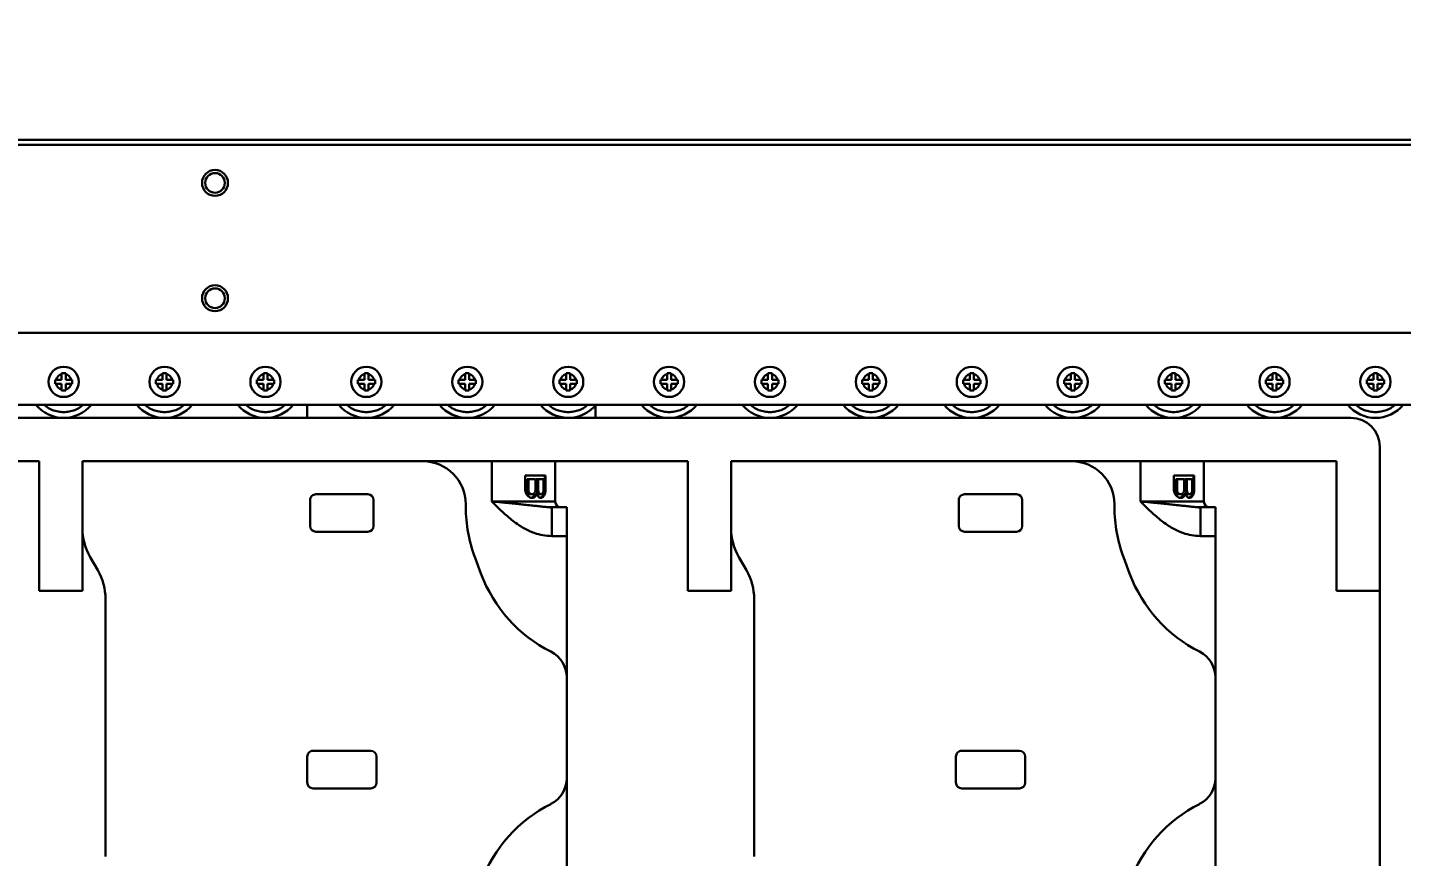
# Model space of a CAD drawing. Header units: millimetres. Extents: x 914 to 910632, y -176 to 682692.
# Drawn here: x 26673.7 to 27150.3, y 8376.8 to 8664.3 of the extents above; entities that cross this region are included whole.
import ezdxf

# ---------------------------------------------------------------- set-up
doc = ezdxf.new("R2010")
doc.units = ezdxf.units.MM
doc.layers.add('画图', color=3, linetype='Continuous', lineweight=30)
doc.styles.get("Standard").update_dxf_attribs({"font": 'arial.ttf'})
doc.dimstyles.new('INTE$0', dxfattribs={"dimscale": 80, "dimtxt": 3.5, "dimasz": 3, "dimexe": 3, "dimexo": 0, "dimgap": 1, "dimtad": 1, "dimdec": 0, "dimdsep": 46, "dimtxsty": 'Standard', "dimcen": 0, "dimclrd": 1, "dimclre": 1, "dimclrt": 3, "dimaunit": 1, "dimadec": 1, "dimazin": 2, "dimtfac": 1, "dimtdec": 0, "dimtmove": 0, "dimatfit": 0, "dimfxl": 1, "dimarcsym": 0})

# ---------------------------------------------------------------- blocks, each defined once
blk = doc.blocks.new('SDHGSJH')
at = {"color": 7, "linetype": 'Continuous', "lineweight": 30}
for p, q in [((1128, -152.79), (1128, -267.79)), ((1185, -202.79), (1185, -153.79)), ((1410, -202.79), (1410, -153.79)), ((1345, -264.93), (1345, -175.65)), ((1570, -264.93), (1570, -175.65)), ((1273, -199.29), (1253, -199.29)), ((1498, -199.29), (1478, -199.29)), ((1185, -237.79), (1185, -202.79)), ((1251, -210.29), (1251, -201.29)), ((1275, -201.29), (1275, -210.29)), ((1410, -237.79), (1410, -202.79)), ((1476, -210.29), (1476, -201.29)), ((1500, -201.29), (1500, -210.29)), ((1273, -212.29), (1253, -212.29)), ((1498, -212.29), (1478, -212.29)), ((1185, -286.79), (1185, -237.79)), ((1410, -286.79), (1410, -237.79)), ((1128, -267.79), (1143, -267.79)), ((1128, -267.79), (1128, -317.79)), ((1143, -267.79), (1143, -312.79)), ((1353, -289.5), (1353, -267.79)), ((1353, -267.79), (1368, -267.79)), ((1368, -267.79), (1368, -312.79)), ((1578, -289.5), (1578, -267.79)), ((1578, -267.79), (1593, -267.79)), ((1593, -267.79), (1593, -312.79)), ((1214.75, -273.78), (1216.82, -279.3)), ((1350.32, -279.5), (1347.68, -274.93)), ((1439.75, -273.78), (1441.82, -279.3)), ((1575.32, -279.5), (1572.68, -274.93)), ((1185, -286.79), (1190.22, -286.79)), ((1185, -296.79), (1185, -286.79)), ((1190.22, -296.79), (1190.22, -286.79)), ((1252, -299.29), (1252, -290.29)), ((1272, -288.29), (1254, -288.29)), ((1274, -290.29), (1274, -299.29)), ((1353, -289.5), (1353, -312.79)), ((1410, -286.79), (1415.22, -286.79)), ((1410, -296.79), (1410, -286.79)), ((1415.22, -296.79), (1415.22, -286.79)), ((1477, -299.29), (1477, -290.29)), ((1497, -288.29), (1479, -288.29)), ((1499, -290.29), (1499, -299.29)), ((1578, -289.5), (1578, -312.79)), ((1185, -296.79), (1190.22, -296.79)), ((1189, -298.79), (1189, -312.79)), ((1190.22, -296.6), (1191.67, -296.85)), ((1193.68, -300.08), (1194.22, -300.08)), ((1194.24, -300.09), (1193.82, -300.29)), ((1196.61, -300.08), (1197.44, -300.08)), ((1197.28, -300.08), (1196.83, -300.29)), ((1211, -312.79), (1211, -298.79)), ((1220, -296.85), (1220, -297.79)), ((1410, -296.79), (1415.22, -296.79)), ((1414, -298.79), (1414, -312.79)), ((1415.22, -296.6), (1416.67, -296.85)), ((1418.68, -300.08), (1419.22, -300.08)), ((1419.24, -300.09), (1418.82, -300.29)), ((1421.61, -300.08), (1422.44, -300.08)), ((1422.28, -300.08), (1421.83, -300.29)), ((1436, -312.79), (1436, -298.79)), ((1445, -296.85), (1445, -297.79)), ((1192.32, -307.79), (1192.32, -302.79)), ((1192.62, -302.79), (1192.32, -302.79)), ((1192.77, -301.75), (1192.43, -301.75)), ((1192.77, -301.75), (1192.62, -302.79)), ((1192.62, -302.79), (1192.62, -307.79)), ((1193.22, -300.91), (1192.77, -301.75)), ((1193.22, -300.91), (1192.79, -300.91)), ((1193.04, -302.58), (1193.04, -306.54)), ((1193.82, -300.29), (1193.22, -300.91)), ((1193.82, -300.29), (1193.29, -300.29)), ((1194.08, -301.33), (1193.81, -301.33)), ((1194.08, -301.33), (1194.72, -301.33)), ((1194.5, -301.54), (1195.17, -301.54)), ((1194.72, -301.33), (1195.17, -301.54)), ((1194.78, -301.95), (1195.47, -301.95)), ((1194.93, -306.54), (1194.93, -302.58)), ((1194.93, -302.58), (1195.62, -302.58)), ((1195.17, -301.54), (1195.47, -301.95)), ((1195.37, -301.33), (1195.52, -300.91)), ((1195.37, -301.33), (1196.08, -301.33)), ((1195.47, -301.95), (1195.62, -302.58)), ((1196.23, -300.91), (1195.52, -300.91)), ((1195.62, -302.58), (1195.62, -306.54)), ((1195.82, -302.58), (1195.82, -306.54)), ((1196.23, -300.91), (1196.08, -301.33)), ((1196.83, -300.29), (1196.14, -300.29)), ((1196.83, -300.29), (1196.23, -300.91)), ((1197.27, -301.33), (1196.78, -301.33)), ((1197.88, -301.33), (1197.27, -301.33)), ((1197.78, -301.54), (1198.33, -301.54)), ((1197.88, -301.33), (1198.33, -301.54)), ((1198.13, -301.95), (1198.63, -301.95)), ((1198.3, -306.54), (1198.3, -302.58)), ((1198.3, -302.58), (1198.78, -302.58)), ((1198.33, -301.54), (1198.63, -301.95)), ((1198.63, -301.95), (1198.78, -302.58)), ((1198.78, -302.58), (1198.78, -306.54)), ((1199.39, -302.79), (1199.39, -307.79)), ((1272, -301.29), (1254, -301.29)), ((1417.32, -307.79), (1417.32, -302.79)), ((1417.62, -302.79), (1417.32, -302.79)), ((1417.77, -301.75), (1417.43, -301.75)), ((1417.77, -301.75), (1417.62, -302.79)), ((1417.62, -302.79), (1417.62, -307.79)), ((1418.22, -300.91), (1417.77, -301.75)), ((1418.22, -300.91), (1417.79, -300.91)), ((1418.04, -302.58), (1418.04, -306.54)), ((1418.82, -300.29), (1418.22, -300.91)), ((1418.82, -300.29), (1418.29, -300.29)), ((1419.08, -301.33), (1418.81, -301.33)), ((1419.08, -301.33), (1419.72, -301.33)), ((1419.5, -301.54), (1420.17, -301.54)), ((1419.72, -301.33), (1420.17, -301.54)), ((1419.78, -301.95), (1420.47, -301.95)), ((1419.93, -306.54), (1419.93, -302.58)), ((1419.93, -302.58), (1420.62, -302.58)), ((1420.17, -301.54), (1420.47, -301.95)), ((1420.37, -301.33), (1420.52, -300.91)), ((1420.37, -301.33), (1421.08, -301.33)), ((1420.47, -301.95), (1420.62, -302.58)), ((1421.23, -300.91), (1420.52, -300.91)), ((1420.62, -302.58), (1420.62, -306.54)), ((1420.82, -302.58), (1420.82, -306.54)), ((1421.23, -300.91), (1421.08, -301.33)), ((1421.83, -300.29), (1421.14, -300.29)), ((1421.83, -300.29), (1421.23, -300.91)), ((1422.27, -301.33), (1421.78, -301.33)), ((1422.88, -301.33), (1422.27, -301.33)), ((1422.78, -301.54), (1423.33, -301.54)), ((1422.88, -301.33), (1423.33, -301.54)), ((1423.13, -301.95), (1423.63, -301.95)), ((1423.3, -306.54), (1423.3, -302.58)), ((1423.3, -302.58), (1423.78, -302.58)), ((1423.33, -301.54), (1423.63, -301.95)), ((1423.63, -301.95), (1423.78, -302.58)), ((1423.78, -302.58), (1423.78, -306.54)), ((1424.39, -302.79), (1424.39, -307.79)), ((1497, -301.29), (1479, -301.29)), ((1199.39, -307.79), (1192.32, -307.79)), ((1193.04, -306.54), (1194.93, -306.54)), ((1194.93, -306.54), (1195.62, -306.54)), ((1195.82, -306.54), (1198.3, -306.54)), ((1198.3, -306.54), (1198.78, -306.54)), ((1424.39, -307.79), (1417.32, -307.79)), ((1418.04, -306.54), (1419.93, -306.54)), ((1419.93, -306.54), (1420.62, -306.54)), ((1420.82, -306.54), (1423.3, -306.54)), ((1423.3, -306.54), (1423.78, -306.54)), ((1143, -312.79), (1204.44, -312.79)), ((1211, -312.79), (1204.44, -312.79)), ((1235, -312.79), (1211, -312.79)), ((1353, -312.79), (1235, -312.79)), ((1368, -312.79), (1429.44, -312.79)), ((1436, -312.79), (1429.44, -312.79)), ((1460, -312.79), (1436, -312.79)), ((1578, -312.79), (1460, -312.79)), ((1593, -312.79), (1654.44, -312.79)), ((1138, -327.79), (1808, -327.79)), ((1300, -327.79), (1300, -328.63)), ((1400, -332.16), (1400, -327.79)), ((1500, -327.79), (1500, -332.29)), ((1810.46, -332.29), (1116, -332.29)), ((1128.8, -337.63), (1128.8, -337.29)), ((1128.8, -337.29), (1130.2, -337.29)), ((1128.8, -337.63), (1128.8, -339.59)), ((1130.2, -337.29), (1130.2, -337.63)), ((1130.2, -339.59), (1130.2, -337.63)), ((1163.8, -337.63), (1163.8, -337.29)), ((1163.8, -337.29), (1165.2, -337.29)), ((1163.8, -337.63), (1163.8, -339.59)), ((1165.2, -337.29), (1165.2, -337.63)), ((1165.2, -339.59), (1165.2, -337.63)), ((1198.8, -337.63), (1198.8, -337.29)), ((1198.8, -337.29), (1200.2, -337.29)), ((1198.8, -337.63), (1198.8, -339.59)), ((1200.2, -337.29), (1200.2, -337.63)), ((1200.2, -339.59), (1200.2, -337.63)), ((1233.8, -337.63), (1233.8, -337.29)), ((1233.8, -337.29), (1235.2, -337.29)), ((1233.8, -337.63), (1233.8, -339.59)), ((1235.2, -337.29), (1235.2, -337.63)), ((1235.2, -339.59), (1235.2, -337.63)), ((1268.8, -337.63), (1268.8, -337.29)), ((1268.8, -337.29), (1270.2, -337.29)), ((1268.8, -337.63), (1268.8, -339.59)), ((1270.2, -337.29), (1270.2, -337.63)), ((1270.2, -339.59), (1270.2, -337.63)), ((1303.8, -337.63), (1303.8, -337.29)), ((1303.8, -337.29), (1305.2, -337.29)), ((1303.8, -337.63), (1303.8, -339.59)), ((1305.2, -337.29), (1305.2, -337.63)), ((1305.2, -339.59), (1305.2, -337.63)), ((1338.8, -337.63), (1338.8, -337.29)), ((1338.8, -337.29), (1340.2, -337.29)), ((1338.8, -337.63), (1338.8, -339.59)), ((1340.2, -337.29), (1340.2, -337.63)), ((1340.2, -339.59), (1340.2, -337.63)), ((1373.8, -337.63), (1373.8, -337.29)), ((1373.8, -337.29), (1375.2, -337.29)), ((1373.8, -337.63), (1373.8, -339.59)), ((1375.2, -337.29), (1375.2, -337.63)), ((1375.2, -339.59), (1375.2, -337.63)), ((1408.8, -337.63), (1408.8, -337.29)), ((1408.8, -337.29), (1410.2, -337.29)), ((1408.8, -337.63), (1408.8, -339.59)), ((1410.2, -337.29), (1410.2, -337.63)), ((1410.2, -339.59), (1410.2, -337.63)), ((1443.8, -337.63), (1443.8, -337.29)), ((1443.8, -337.29), (1445.2, -337.29)), ((1443.8, -337.63), (1443.8, -339.59)), ((1445.2, -337.29), (1445.2, -337.63)), ((1445.2, -339.59), (1445.2, -337.63)), ((1478.8, -337.63), (1478.8, -337.29)), ((1478.8, -337.29), (1480.2, -337.29)), ((1478.8, -337.63), (1478.8, -339.59)), ((1480.2, -337.29), (1480.2, -337.63)), ((1480.2, -339.59), (1480.2, -337.63)), ((1513.8, -337.63), (1513.8, -337.29)), ((1513.8, -337.29), (1515.2, -337.29)), ((1513.8, -337.63), (1513.8, -339.59)), ((1515.2, -337.29), (1515.2, -337.63)), ((1515.2, -339.59), (1515.2, -337.63)), ((1548.8, -337.63), (1548.8, -337.29)), ((1548.8, -337.29), (1550.2, -337.29)), ((1548.8, -337.63), (1548.8, -339.59)), ((1550.2, -337.29), (1550.2, -337.63)), ((1550.2, -339.59), (1550.2, -337.63)), ((1583.8, -337.63), (1583.8, -337.29)), ((1583.8, -337.29), (1585.2, -337.29)), ((1583.8, -337.63), (1583.8, -339.59)), ((1585.2, -337.29), (1585.2, -337.63)), ((1585.2, -339.59), (1585.2, -337.63)), ((1126.5, -339.59), (1126.84, -339.59)), ((1126.5, -340.99), (1126.5, -339.59)), ((1126.84, -340.99), (1126.5, -340.99)), ((1128.8, -339.59), (1126.84, -339.59)), ((1126.84, -340.99), (1128.8, -340.99)), ((1128.8, -340.99), (1128.8, -342.95)), ((1128.8, -343.29), (1128.8, -342.95)), ((1132.16, -339.59), (1130.2, -339.59)), ((1130.2, -342.95), (1130.2, -340.99)), ((1130.2, -340.99), (1132.16, -340.99)), ((1130.2, -342.95), (1130.2, -343.29)), ((1132.16, -339.59), (1132.5, -339.59)), ((1132.5, -340.99), (1132.16, -340.99)), ((1132.5, -339.59), (1132.5, -340.99)), ((1161.5, -339.59), (1161.84, -339.59)), ((1161.5, -340.99), (1161.5, -339.59)), ((1161.84, -340.99), (1161.5, -340.99)), ((1163.8, -339.59), (1161.84, -339.59)), ((1161.84, -340.99), (1163.8, -340.99)), ((1163.8, -340.99), (1163.8, -342.95)), ((1163.8, -343.29), (1163.8, -342.95)), ((1167.16, -339.59), (1165.2, -339.59)), ((1165.2, -342.95), (1165.2, -340.99)), ((1165.2, -340.99), (1167.16, -340.99)), ((1165.2, -342.95), (1165.2, -343.29)), ((1167.16, -339.59), (1167.5, -339.59)), ((1167.5, -340.99), (1167.16, -340.99)), ((1167.5, -339.59), (1167.5, -340.99)), ((1196.5, -339.59), (1196.84, -339.59)), ((1196.5, -340.99), (1196.5, -339.59)), ((1196.84, -340.99), (1196.5, -340.99)), ((1198.8, -339.59), (1196.84, -339.59)), ((1196.84, -340.99), (1198.8, -340.99)), ((1198.8, -340.99), (1198.8, -342.95)), ((1198.8, -343.29), (1198.8, -342.95)), ((1202.16, -339.59), (1200.2, -339.59)), ((1200.2, -342.95), (1200.2, -340.99)), ((1200.2, -340.99), (1202.16, -340.99)), ((1200.2, -342.95), (1200.2, -343.29)), ((1202.16, -339.59), (1202.5, -339.59)), ((1202.5, -340.99), (1202.16, -340.99)), ((1202.5, -339.59), (1202.5, -340.99)), ((1231.5, -339.59), (1231.84, -339.59)), ((1231.5, -340.99), (1231.5, -339.59)), ((1231.84, -340.99), (1231.5, -340.99)), ((1233.8, -339.59), (1231.84, -339.59)), ((1231.84, -340.99), (1233.8, -340.99)), ((1233.8, -340.99), (1233.8, -342.95)), ((1233.8, -343.29), (1233.8, -342.95)), ((1237.16, -339.59), (1235.2, -339.59)), ((1235.2, -342.95), (1235.2, -340.99)), ((1235.2, -340.99), (1237.16, -340.99)), ((1235.2, -342.95), (1235.2, -343.29)), ((1237.16, -339.59), (1237.5, -339.59)), ((1237.5, -340.99), (1237.16, -340.99)), ((1237.5, -339.59), (1237.5, -340.99)), ((1266.5, -339.59), (1266.84, -339.59)), ((1266.5, -340.99), (1266.5, -339.59)), ((1266.84, -340.99), (1266.5, -340.99)), ((1268.8, -339.59), (1266.84, -339.59)), ((1266.84, -340.99), (1268.8, -340.99)), ((1268.8, -340.99), (1268.8, -342.95)), ((1268.8, -343.29), (1268.8, -342.95)), ((1272.16, -339.59), (1270.2, -339.59)), ((1270.2, -342.95), (1270.2, -340.99)), ((1270.2, -340.99), (1272.16, -340.99)), ((1270.2, -342.95), (1270.2, -343.29)), ((1272.16, -339.59), (1272.5, -339.59)), ((1272.5, -340.99), (1272.16, -340.99)), ((1272.5, -339.59), (1272.5, -340.99)), ((1301.5, -339.59), (1301.84, -339.59)), ((1301.5, -340.99), (1301.5, -339.59)), ((1301.84, -340.99), (1301.5, -340.99)), ((1303.8, -339.59), (1301.84, -339.59)), ((1301.84, -340.99), (1303.8, -340.99)), ((1303.8, -340.99), (1303.8, -342.95)), ((1303.8, -343.29), (1303.8, -342.95)), ((1307.16, -339.59), (1305.2, -339.59)), ((1305.2, -342.95), (1305.2, -340.99)), ((1305.2, -340.99), (1307.16, -340.99)), ((1305.2, -342.95), (1305.2, -343.29)), ((1307.16, -339.59), (1307.5, -339.59)), ((1307.5, -340.99), (1307.16, -340.99)), ((1307.5, -339.59), (1307.5, -340.99)), ((1336.5, -339.59), (1336.84, -339.59)), ((1336.5, -340.99), (1336.5, -339.59)), ((1336.84, -340.99), (1336.5, -340.99)), ((1338.8, -339.59), (1336.84, -339.59)), ((1336.84, -340.99), (1338.8, -340.99)), ((1338.8, -340.99), (1338.8, -342.95)), ((1338.8, -343.29), (1338.8, -342.95)), ((1342.16, -339.59), (1340.2, -339.59)), ((1340.2, -342.95), (1340.2, -340.99)), ((1340.2, -340.99), (1342.16, -340.99)), ((1340.2, -342.95), (1340.2, -343.29)), ((1342.16, -339.59), (1342.5, -339.59)), ((1342.5, -340.99), (1342.16, -340.99)), ((1342.5, -339.59), (1342.5, -340.99)), ((1371.5, -339.59), (1371.84, -339.59)), ((1371.5, -340.99), (1371.5, -339.59)), ((1371.84, -340.99), (1371.5, -340.99)), ((1373.8, -339.59), (1371.84, -339.59)), ((1371.84, -340.99), (1373.8, -340.99)), ((1373.8, -340.99), (1373.8, -342.95)), ((1373.8, -343.29), (1373.8, -342.95)), ((1377.16, -339.59), (1375.2, -339.59)), ((1375.2, -342.95), (1375.2, -340.99)), ((1375.2, -340.99), (1377.16, -340.99)), ((1375.2, -342.95), (1375.2, -343.29)), ((1377.16, -339.59), (1377.5, -339.59)), ((1377.5, -340.99), (1377.16, -340.99)), ((1377.5, -339.59), (1377.5, -340.99)), ((1406.5, -339.59), (1406.84, -339.59)), ((1406.5, -340.99), (1406.5, -339.59)), ((1406.84, -340.99), (1406.5, -340.99)), ((1408.8, -339.59), (1406.84, -339.59)), ((1406.84, -340.99), (1408.8, -340.99)), ((1408.8, -340.99), (1408.8, -342.95)), ((1408.8, -343.29), (1408.8, -342.95)), ((1412.16, -339.59), (1410.2, -339.59)), ((1410.2, -342.95), (1410.2, -340.99)), ((1410.2, -340.99), (1412.16, -340.99)), ((1410.2, -342.95), (1410.2, -343.29)), ((1412.16, -339.59), (1412.5, -339.59)), ((1412.5, -340.99), (1412.16, -340.99)), ((1412.5, -339.59), (1412.5, -340.99)), ((1441.5, -339.59), (1441.84, -339.59)), ((1441.5, -340.99), (1441.5, -339.59)), ((1441.84, -340.99), (1441.5, -340.99)), ((1443.8, -339.59), (1441.84, -339.59)), ((1441.84, -340.99), (1443.8, -340.99)), ((1443.8, -340.99), (1443.8, -342.95)), ((1443.8, -343.29), (1443.8, -342.95)), ((1447.16, -339.59), (1445.2, -339.59)), ((1445.2, -342.95), (1445.2, -340.99)), ((1445.2, -340.99), (1447.16, -340.99)), ((1445.2, -342.95), (1445.2, -343.29)), ((1447.16, -339.59), (1447.5, -339.59)), ((1447.5, -340.99), (1447.16, -340.99)), ((1447.5, -339.59), (1447.5, -340.99)), ((1476.5, -339.59), (1476.84, -339.59)), ((1476.5, -340.99), (1476.5, -339.59)), ((1476.84, -340.99), (1476.5, -340.99)), ((1478.8, -339.59), (1476.84, -339.59)), ((1476.84, -340.99), (1478.8, -340.99)), ((1478.8, -340.99), (1478.8, -342.95)), ((1478.8, -343.29), (1478.8, -342.95)), ((1482.16, -339.59), (1480.2, -339.59)), ((1480.2, -342.95), (1480.2, -340.99)), ((1480.2, -340.99), (1482.16, -340.99)), ((1480.2, -342.95), (1480.2, -343.29)), ((1482.16, -339.59), (1482.5, -339.59)), ((1482.5, -340.99), (1482.16, -340.99)), ((1482.5, -339.59), (1482.5, -340.99)), ((1511.5, -339.59), (1511.84, -339.59)), ((1511.5, -340.99), (1511.5, -339.59)), ((1511.84, -340.99), (1511.5, -340.99)), ((1513.8, -339.59), (1511.84, -339.59)), ((1511.84, -340.99), (1513.8, -340.99)), ((1513.8, -340.99), (1513.8, -342.95)), ((1513.8, -343.29), (1513.8, -342.95)), ((1517.16, -339.59), (1515.2, -339.59)), ((1515.2, -342.95), (1515.2, -340.99)), ((1515.2, -340.99), (1517.16, -340.99)), ((1515.2, -342.95), (1515.2, -343.29)), ((1517.16, -339.59), (1517.5, -339.59)), ((1517.5, -340.99), (1517.16, -340.99)), ((1517.5, -339.59), (1517.5, -340.99)), ((1546.5, -339.59), (1546.84, -339.59)), ((1546.5, -340.99), (1546.5, -339.59)), ((1546.84, -340.99), (1546.5, -340.99)), ((1548.8, -339.59), (1546.84, -339.59)), ((1546.84, -340.99), (1548.8, -340.99)), ((1548.8, -340.99), (1548.8, -342.95)), ((1548.8, -343.29), (1548.8, -342.95)), ((1552.16, -339.59), (1550.2, -339.59)), ((1550.2, -342.95), (1550.2, -340.99)), ((1550.2, -340.99), (1552.16, -340.99)), ((1550.2, -342.95), (1550.2, -343.29)), ((1552.16, -339.59), (1552.5, -339.59)), ((1552.5, -340.99), (1552.16, -340.99)), ((1552.5, -339.59), (1552.5, -340.99)), ((1581.5, -339.59), (1581.84, -339.59)), ((1581.5, -340.99), (1581.5, -339.59)), ((1581.84, -340.99), (1581.5, -340.99)), ((1583.8, -339.59), (1581.84, -339.59)), ((1581.84, -340.99), (1583.8, -340.99)), ((1583.8, -340.99), (1583.8, -342.95)), ((1583.8, -343.29), (1583.8, -342.95)), ((1587.16, -339.59), (1585.2, -339.59)), ((1585.2, -342.95), (1585.2, -340.99)), ((1585.2, -340.99), (1587.16, -340.99)), ((1585.2, -342.95), (1585.2, -343.29)), ((1587.16, -339.59), (1587.5, -339.59)), ((1587.5, -340.99), (1587.16, -340.99)), ((1587.5, -339.59), (1587.5, -340.99)), ((1130.2, -343.29), (1128.8, -343.29)), ((1165.2, -343.29), (1163.8, -343.29)), ((1200.2, -343.29), (1198.8, -343.29)), ((1235.2, -343.29), (1233.8, -343.29)), ((1270.2, -343.29), (1268.8, -343.29)), ((1305.2, -343.29), (1303.8, -343.29)), ((1340.2, -343.29), (1338.8, -343.29)), ((1375.2, -343.29), (1373.8, -343.29)), ((1410.2, -343.29), (1408.8, -343.29)), ((1445.2, -343.29), (1443.8, -343.29)), ((1480.2, -343.29), (1478.8, -343.29)), ((1515.2, -343.29), (1513.8, -343.29)), ((1550.2, -343.29), (1548.8, -343.29)), ((1585.2, -343.29), (1583.8, -343.29)), ((1810.46, -357.29), (1017.09, -357.29)), ((1113, -357.29), (1810.46, -357.29)), ((1529.9, -366.61), (1529.9, -366.77)), ((2026, -422.55), (74, -422.55)), ((2026, -424.29), (74, -424.29))]:
    blk.add_line(p, q, dxfattribs=at)
at = {"color": 8, "linetype": 'Continuous', "lineweight": 30}
for p, q in [((1211, -298.79), (1189, -298.79)), ((1436, -298.79), (1414, -298.79))]:
    blk.add_line(p, q, dxfattribs=at)
at = {"color": 7, "linetype": 'Continuous', "lineweight": 30}
for centre, radius in [((1129.5, -340.29), 5.25), ((1164.5, -340.29), 5.25), ((1199.5, -340.29), 5.25), ((1234.5, -340.29), 5.25), ((1269.5, -340.29), 5.25), ((1304.5, -340.29), 5.25), ((1339.5, -340.29), 5.25), ((1374.5, -340.29), 5.25), ((1409.5, -340.29), 5.25), ((1444.5, -340.29), 5.25), ((1479.5, -340.29), 5.25), ((1514.5, -340.29), 5.25), ((1549.5, -340.29), 5.25), ((1584.5, -340.29), 5.25), ((1532, -369.29), 4.5), ((1532, -369.29), 3.4), ((1532, -409.29), 4.5), ((1532, -409.29), 3.4)]:
    blk.add_circle(centre, radius, dxfattribs=at)
for centre, radius, start, end in [((1167.93, -149.24), 50, 296.8187, 339.444), ((1392.93, -149.24), 50, 296.8187, 339.444), ((1195, -202.79), 10, 116.8187, 180), ((1420, -202.79), 10, 116.8187, 180), ((1253, -201.29), 2, 90, 180), ((1273, -201.29), 2, 0, 90), ((1478, -201.29), 2, 90, 180), ((1498, -201.29), 2, 0, 90), ((1253, -210.29), 2, 180, 270), ((1273, -210.29), 2, 270, 0), ((1478, -210.29), 2, 180, 270), ((1498, -210.29), 2, 270, 0), ((1195, -237.79), 10, 180, 243.1813), ((1420, -237.79), 10, 180, 243.1813), ((1167.93, -291.33), 50, 20.556, 63.1813), ((1392.93, -291.33), 50, 20.556, 63.1813), ((1365, -264.93), 20, 180, 210), ((1590, -264.93), 20, 180, 210), ((1170, -296.85), 50, 0, 20.556), ((1333, -289.5), 20, 0, 30), ((1395, -296.85), 50, 0, 20.556), ((1558, -289.5), 20, 0, 30), ((1254, -290.29), 2, 90, 180), ((1272, -290.29), 2, 0, 90), ((1479, -290.29), 2, 90, 180), ((1497, -290.29), 2, 0, 90), ((1187, -298.79), 2, 0, 90), ((1235, -297.79), 15, 180, 270), ((1254, -299.29), 2, 180, 270), ((1272, -299.29), 2, 270, 0), ((1412, -298.79), 2, 0, 90), ((1460, -297.79), 15, 180, 270), ((1479, -299.29), 2, 180, 270), ((1497, -299.29), 2, 270, 0), ((1138, -317.79), 10, 180, 270), ((1129.5, -340.29), 12.5, 39.7918, 140.2082), ((1164.5, -340.29), 12.5, 39.7918, 140.2082), ((1199.5, -340.29), 12.5, 39.7918, 140.2082), ((1234.5, -340.29), 12.5, 39.7918, 140.2082), ((1269.5, -340.29), 12.5, 39.7918, 140.2082), ((1304.5, -340.29), 12.5, 39.7918, 140.2082), ((1339.5, -340.29), 12.5, 39.7918, 140.2082), ((1374.5, -340.29), 12.5, 39.7918, 140.2082), ((1409.5, -340.29), 12.5, 39.7918, 139.4642), ((1444.5, -340.29), 12.5, 39.7918, 140.2082), ((1479.5, -340.29), 12.5, 39.7918, 140.2082), ((1514.5, -340.29), 12.5, 39.7918, 140.2082), ((1549.5, -340.29), 12.5, 39.7918, 140.2082), ((1584.5, -340.29), 12.5, 39.7918, 140.2082)]:
    blk.add_arc(centre, radius, start, end, dxfattribs=at)
for centre, major_axis, ratio, start_param, end_param in [((1211, -299.21), (-21.97, -5.34), 0.218533, 5.565909, 5.595193), ((1211, -300.67), (-21.97, 5.34), 0.218533, 0.756165, 0.785246), ((1211, -300.6), (-21.97, -5.34), 0.218533, 5.372125, 5.401189), ((1211, -299.21), (-21.97, 5.34), 0.218533, 0.959649, 0.988933), ((1436, -299.21), (-21.97, -5.34), 0.218533, 5.565909, 5.595193), ((1436, -300.67), (-21.97, 5.34), 0.218533, 0.756165, 0.785246), ((1436, -300.6), (-21.97, -5.34), 0.218533, 5.372125, 5.401189), ((1436, -299.21), (-21.97, 5.34), 0.218533, 0.959649, 0.988933), ((1211, -278.31), (-15.88, -107.68), 0.141419, 4.952593, 4.962513), ((1211, -295.5), (-19.09, -27.72), 0.394462, 5.167401, 5.197033), ((1211, -297.87), (-21.33, -13.87), 0.388181, 5.400959, 5.440213), ((1211, -291.64), (-16.43, -64.52), 0.226815, 4.930336, 4.940141), ((1211, -298.52), (-20.41, -19.81), 0.414084, 5.256307, 5.275871), ((1211, -300.53), (-21.97, -5.34), 0.218533, 5.556172, 5.585418), ((1211, -301.99), (-21.97, 5.34), 0.218533, 0.746457, 0.775559), ((1211, -302.89), (-20.41, 19.81), 0.414084, 1.10467, 1.12404), ((1211, -301.15), (-21.33, 13.87), 0.388181, 0.97948, 1.018189), ((1211, -304.77), (16.43, -64.52), 0.226815, 4.611168, 4.620846), ((1211, -301.54), (17.41, -42.73), 0.314774, 4.570346, 4.580018), ((1211, -300.99), (-21.33, -13.87), 0.388181, 5.206955, 5.245653), ((1211, -304.14), (-16.43, -64.52), 0.226815, 4.736221, 4.745896), ((1211, -302.68), (-20.41, -19.81), 0.414084, 5.062395, 5.081756), ((1211, -301.92), (-21.97, -5.34), 0.218533, 5.362425, 5.391506), ((1211, -300.53), (-21.97, 5.34), 0.218533, 0.949912, 0.979159), ((1211, -298.52), (-20.41, 19.81), 0.414084, 1.30827, 1.327833), ((1211, -297.87), (-21.33, 13.87), 0.388181, 1.183167, 1.22242), ((1211, -291.64), (16.43, -64.52), 0.226815, 4.814961, 4.824766), ((1211, -295.5), (19.09, -27.72), 0.394462, 4.636825, 4.666457), ((1211, -278.31), (15.88, -107.68), 0.141419, 4.910897, 4.920817), ((1436, -278.31), (-15.88, -107.68), 0.141419, 4.952593, 4.962513), ((1436, -295.5), (-19.09, -27.72), 0.394462, 5.167401, 5.197033), ((1436, -297.87), (-21.33, -13.87), 0.388181, 5.400959, 5.440213), ((1436, -291.64), (-16.43, -64.52), 0.226815, 4.930336, 4.940141), ((1436, -298.52), (-20.41, -19.81), 0.414084, 5.256307, 5.275871), ((1436, -300.53), (-21.97, -5.34), 0.218533, 5.556172, 5.585418), ((1436, -301.99), (-21.97, 5.34), 0.218533, 0.746457, 0.775559), ((1436, -302.89), (-20.41, 19.81), 0.414084, 1.10467, 1.12404), ((1436, -301.15), (-21.33, 13.87), 0.388181, 0.97948, 1.018189), ((1436, -304.77), (16.43, -64.52), 0.226815, 4.611168, 4.620846), ((1436, -301.54), (17.41, -42.73), 0.314774, 4.570346, 4.580018), ((1436, -300.99), (-21.33, -13.87), 0.388181, 5.206955, 5.245653), ((1436, -304.14), (-16.43, -64.52), 0.226815, 4.736221, 4.745896), ((1436, -302.68), (-20.41, -19.81), 0.414084, 5.062395, 5.081756), ((1436, -301.92), (-21.97, -5.34), 0.218533, 5.362425, 5.391506), ((1436, -300.53), (-21.97, 5.34), 0.218533, 0.949912, 0.979159), ((1436, -298.52), (-20.41, 19.81), 0.414084, 1.30827, 1.327833), ((1436, -297.87), (-21.33, 13.87), 0.388181, 1.183167, 1.22242), ((1436, -291.64), (16.43, -64.52), 0.226815, 4.814961, 4.824766), ((1436, -295.5), (19.09, -27.72), 0.394462, 4.636825, 4.666457), ((1436, -278.31), (15.88, -107.68), 0.141419, 4.910897, 4.920817)]:
    blk.add_ellipse(centre, major_axis=major_axis, ratio=ratio, start_param=start_param, end_param=end_param, dxfattribs=at)
for points, knots in [([(1190.22, -286.79), (1191.24, -286.85), (1193.3, -286.96), (1195.92, -287.71), (1198.12, -288.6), (1199.95, -289.54), (1201.83, -290.7), (1203.73, -292.08), (1205.62, -293.63), (1207.42, -295.26), (1209.2, -296.99), (1210.38, -298.17), (1211, -298.79)], [0, 0, 0, 0, 0.124884, 0.249809, 0.329577, 0.412735, 0.499842, 0.598899, 0.697877, 0.79658, 0.89415, 1, 1, 1, 1]), ([(1415.22, -286.79), (1416.24, -286.85), (1418.3, -286.96), (1420.92, -287.71), (1423.12, -288.6), (1424.95, -289.54), (1426.83, -290.7), (1428.73, -292.08), (1430.62, -293.63), (1432.42, -295.26), (1434.2, -296.99), (1435.38, -298.17), (1436, -298.79)], [0, 0, 0, 0, 0.1248837, 0.2498084, 0.3295769, 0.412735, 0.4998456, 0.5989031, 0.6978811, 0.7965801, 0.8941534, 1, 1, 1, 1]), ([(1190.22, -296.79), (1190.77, -296.81), (1191.9, -296.84), (1193.64, -297.03), (1195.45, -297.23), (1197.42, -297.46), (1199.13, -297.64), (1200.55, -297.79), (1201.57, -297.9), (1202.67, -298.01), (1203.87, -298.13), (1205.5, -298.28), (1207.87, -298.5), (1209.85, -298.68), (1211, -298.79)], [0, 0, 0, 0, 0.097751, 0.197306, 0.2941, 0.39116, 0.500036, 0.543944, 0.590906, 0.640916, 0.693979, 0.750086, 0.854593, 1, 1, 1, 1]), ([(1415.22, -296.79), (1415.77, -296.81), (1416.9, -296.84), (1418.64, -297.03), (1420.45, -297.23), (1422.42, -297.46), (1424.13, -297.64), (1425.55, -297.79), (1426.57, -297.9), (1427.67, -298.01), (1428.87, -298.13), (1430.5, -298.28), (1432.87, -298.5), (1434.85, -298.68), (1436, -298.79)], [0, 0, 0, 0, 0.097751, 0.197309, 0.294104, 0.391164, 0.500035, 0.543948, 0.590911, 0.640921, 0.693984, 0.750091, 0.854593, 1, 1, 1, 1]), ([(1126.84, -339.59), (1126.92, -339.36), (1127.08, -338.9), (1127.53, -338.32), (1128.12, -337.86), (1128.57, -337.71), (1128.8, -337.63)], [0, 0, 0, 0, 0.2456202, 0.5000027, 0.754418, 1, 1, 1, 1]), ([(1130.2, -337.63), (1130.43, -337.71), (1130.88, -337.86), (1131.47, -338.32), (1131.92, -338.9), (1132.08, -339.36), (1132.16, -339.59)], [0, 0, 0, 0, 0.245582, 0.4999973, 0.7543798, 1, 1, 1, 1]), ([(1161.84, -339.59), (1161.92, -339.36), (1162.08, -338.9), (1162.53, -338.32), (1163.12, -337.86), (1163.57, -337.71), (1163.8, -337.63)], [0, 0, 0, 0, 0.2456202, 0.5000027, 0.754418, 1, 1, 1, 1]), ([(1165.2, -337.63), (1165.43, -337.71), (1165.88, -337.86), (1166.47, -338.32), (1166.92, -338.9), (1167.08, -339.36), (1167.16, -339.59)], [0, 0, 0, 0, 0.245619, 0.5, 0.754381, 1, 1, 1, 1]), ([(1196.84, -339.59), (1196.92, -339.36), (1197.08, -338.9), (1197.53, -338.32), (1198.12, -337.86), (1198.57, -337.71), (1198.8, -337.63)], [0, 0, 0, 0, 0.245601, 0.500005, 0.754383, 1, 1, 1, 1]), ([(1200.2, -337.63), (1200.43, -337.71), (1200.88, -337.86), (1201.47, -338.32), (1201.92, -338.9), (1202.08, -339.36), (1202.16, -339.59)], [0, 0, 0, 0, 0.2455859, 0.5000051, 0.7543916, 1, 1, 1, 1]), ([(1231.84, -339.59), (1231.92, -339.36), (1232.08, -338.9), (1232.53, -338.32), (1233.12, -337.86), (1233.57, -337.71), (1233.8, -337.63)], [0, 0, 0, 0, 0.245619, 0.5, 0.754381, 1, 1, 1, 1]), ([(1235.2, -337.63), (1235.43, -337.71), (1235.88, -337.86), (1236.47, -338.32), (1236.92, -338.9), (1237.08, -339.36), (1237.16, -339.59)], [0, 0, 0, 0, 0.245582, 0.4999973, 0.7543798, 1, 1, 1, 1]), ([(1266.84, -339.59), (1266.92, -339.36), (1267.08, -338.9), (1267.53, -338.32), (1268.12, -337.86), (1268.57, -337.71), (1268.8, -337.63)], [0, 0, 0, 0, 0.2456202, 0.5000027, 0.754418, 1, 1, 1, 1]), ([(1270.2, -337.63), (1270.43, -337.71), (1270.88, -337.86), (1271.47, -338.32), (1271.92, -338.9), (1272.08, -339.36), (1272.16, -339.59)], [0, 0, 0, 0, 0.245582, 0.4999973, 0.7543798, 1, 1, 1, 1]), ([(1301.84, -339.59), (1301.92, -339.36), (1302.08, -338.9), (1302.53, -338.32), (1303.12, -337.86), (1303.57, -337.71), (1303.8, -337.63)], [0, 0, 0, 0, 0.2456084, 0.4999949, 0.7544141, 1, 1, 1, 1]), ([(1305.2, -337.63), (1305.43, -337.71), (1305.88, -337.86), (1306.47, -338.32), (1306.92, -338.9), (1307.08, -339.36), (1307.16, -339.59)], [0, 0, 0, 0, 0.245619, 0.5, 0.754381, 1, 1, 1, 1]), ([(1336.84, -339.59), (1336.92, -339.36), (1337.08, -338.9), (1337.53, -338.32), (1338.12, -337.86), (1338.57, -337.71), (1338.8, -337.63)], [0, 0, 0, 0, 0.245619, 0.5, 0.754381, 1, 1, 1, 1]), ([(1340.2, -337.63), (1340.43, -337.71), (1340.88, -337.86), (1341.47, -338.32), (1341.92, -338.9), (1342.08, -339.36), (1342.16, -339.59)], [0, 0, 0, 0, 0.2455859, 0.5000051, 0.7543916, 1, 1, 1, 1]), ([(1371.84, -339.59), (1371.92, -339.36), (1372.08, -338.9), (1372.53, -338.32), (1373.12, -337.86), (1373.57, -337.71), (1373.8, -337.63)], [0, 0, 0, 0, 0.2456202, 0.5000027, 0.754418, 1, 1, 1, 1]), ([(1375.2, -337.63), (1375.43, -337.71), (1375.88, -337.86), (1376.47, -338.32), (1376.92, -338.9), (1377.08, -339.36), (1377.16, -339.59)], [0, 0, 0, 0, 0.245582, 0.4999973, 0.7543798, 1, 1, 1, 1]), ([(1406.84, -339.59), (1406.92, -339.36), (1407.08, -338.9), (1407.53, -338.32), (1408.12, -337.86), (1408.57, -337.71), (1408.8, -337.63)], [0, 0, 0, 0, 0.2456202, 0.5000027, 0.754418, 1, 1, 1, 1]), ([(1410.2, -337.63), (1410.43, -337.71), (1410.88, -337.86), (1411.47, -338.32), (1411.92, -338.9), (1412.08, -339.36), (1412.16, -339.59)], [0, 0, 0, 0, 0.245619, 0.5, 0.754381, 1, 1, 1, 1]), ([(1441.84, -339.59), (1441.92, -339.36), (1442.08, -338.9), (1442.53, -338.32), (1443.12, -337.86), (1443.57, -337.71), (1443.8, -337.63)], [0, 0, 0, 0, 0.2456084, 0.4999949, 0.7544141, 1, 1, 1, 1]), ([(1445.2, -337.63), (1445.43, -337.71), (1445.88, -337.86), (1446.47, -338.32), (1446.92, -338.9), (1447.08, -339.36), (1447.16, -339.59)], [0, 0, 0, 0, 0.2455859, 0.5000051, 0.7543916, 1, 1, 1, 1]), ([(1476.84, -339.59), (1476.92, -339.36), (1477.08, -338.9), (1477.53, -338.32), (1478.12, -337.86), (1478.57, -337.71), (1478.8, -337.63)], [0, 0, 0, 0, 0.245619, 0.5, 0.754381, 1, 1, 1, 1]), ([(1480.2, -337.63), (1480.43, -337.71), (1480.88, -337.86), (1481.47, -338.32), (1481.92, -338.9), (1482.08, -339.36), (1482.16, -339.59)], [0, 0, 0, 0, 0.245582, 0.4999973, 0.7543798, 1, 1, 1, 1]), ([(1511.84, -339.59), (1511.92, -339.36), (1512.08, -338.9), (1512.53, -338.32), (1513.12, -337.86), (1513.57, -337.71), (1513.8, -337.63)], [0, 0, 0, 0, 0.2456202, 0.5000027, 0.754418, 1, 1, 1, 1]), ([(1515.2, -337.63), (1515.43, -337.71), (1515.88, -337.86), (1516.47, -338.32), (1516.92, -338.9), (1517.08, -339.36), (1517.16, -339.59)], [0, 0, 0, 0, 0.245582, 0.4999973, 0.7543798, 1, 1, 1, 1]), ([(1546.84, -339.59), (1546.92, -339.36), (1547.08, -338.9), (1547.53, -338.32), (1548.12, -337.86), (1548.57, -337.71), (1548.8, -337.63)], [0, 0, 0, 0, 0.2456084, 0.4999949, 0.7544141, 1, 1, 1, 1]), ([(1550.2, -337.63), (1550.43, -337.71), (1550.88, -337.86), (1551.47, -338.32), (1551.92, -338.9), (1552.08, -339.36), (1552.16, -339.59)], [0, 0, 0, 0, 0.245619, 0.5, 0.754381, 1, 1, 1, 1]), ([(1581.84, -339.59), (1581.92, -339.36), (1582.08, -338.9), (1582.53, -338.32), (1583.12, -337.86), (1583.57, -337.71), (1583.8, -337.63)], [0, 0, 0, 0, 0.245619, 0.5, 0.754381, 1, 1, 1, 1]), ([(1585.2, -337.63), (1585.43, -337.71), (1585.88, -337.86), (1586.47, -338.32), (1586.92, -338.9), (1587.08, -339.36), (1587.16, -339.59)], [0, 0, 0, 0, 0.2455859, 0.5000051, 0.7543916, 1, 1, 1, 1]), ([(1128.8, -342.95), (1128.57, -342.87), (1128.12, -342.71), (1127.53, -342.25), (1127.08, -341.67), (1126.92, -341.21), (1126.84, -340.99)], [0, 0, 0, 0, 0.245583, 0.5, 0.754417, 1, 1, 1, 1]), ([(1132.16, -340.99), (1132.08, -341.21), (1131.92, -341.67), (1131.47, -342.25), (1130.88, -342.71), (1130.43, -342.87), (1130.2, -342.95)], [0, 0, 0, 0, 0.245583, 0.5, 0.754417, 1, 1, 1, 1]), ([(1163.8, -342.95), (1163.57, -342.87), (1163.12, -342.71), (1162.53, -342.25), (1162.08, -341.67), (1161.92, -341.21), (1161.84, -340.99)], [0, 0, 0, 0, 0.245583, 0.5, 0.754417, 1, 1, 1, 1]), ([(1167.16, -340.99), (1167.08, -341.21), (1166.92, -341.67), (1166.47, -342.25), (1165.88, -342.71), (1165.43, -342.87), (1165.2, -342.95)], [0, 0, 0, 0, 0.245582, 0.4999973, 0.7543798, 1, 1, 1, 1]), ([(1198.8, -342.95), (1198.57, -342.87), (1198.12, -342.71), (1197.53, -342.25), (1197.08, -341.67), (1196.92, -341.21), (1196.84, -340.99)], [0, 0, 0, 0, 0.245618, 0.499998, 0.754436, 1, 1, 1, 1]), ([(1202.16, -340.99), (1202.08, -341.21), (1201.92, -341.67), (1201.47, -342.25), (1200.88, -342.71), (1200.43, -342.87), (1200.2, -342.95)], [0, 0, 0, 0, 0.245572, 0.499992, 0.754413, 1, 1, 1, 1]), ([(1233.8, -342.95), (1233.57, -342.87), (1233.12, -342.71), (1232.53, -342.25), (1232.08, -341.67), (1231.92, -341.21), (1231.84, -340.99)], [0, 0, 0, 0, 0.2456202, 0.5000027, 0.754418, 1, 1, 1, 1]), ([(1237.16, -340.99), (1237.08, -341.21), (1236.92, -341.67), (1236.47, -342.25), (1235.88, -342.71), (1235.43, -342.87), (1235.2, -342.95)], [0, 0, 0, 0, 0.245583, 0.5, 0.754417, 1, 1, 1, 1]), ([(1268.8, -342.95), (1268.57, -342.87), (1268.12, -342.71), (1267.53, -342.25), (1267.08, -341.67), (1266.92, -341.21), (1266.84, -340.99)], [0, 0, 0, 0, 0.245583, 0.5, 0.754417, 1, 1, 1, 1]), ([(1272.16, -340.99), (1272.08, -341.21), (1271.92, -341.67), (1271.47, -342.25), (1270.88, -342.71), (1270.43, -342.87), (1270.2, -342.95)], [0, 0, 0, 0, 0.245583, 0.5, 0.754417, 1, 1, 1, 1]), ([(1303.8, -342.95), (1303.57, -342.87), (1303.12, -342.71), (1302.53, -342.25), (1302.08, -341.67), (1301.92, -341.21), (1301.84, -340.99)], [0, 0, 0, 0, 0.2455872, 0.5000078, 0.7544284, 1, 1, 1, 1]), ([(1307.16, -340.99), (1307.08, -341.21), (1306.92, -341.67), (1306.47, -342.25), (1305.88, -342.71), (1305.43, -342.87), (1305.2, -342.95)], [0, 0, 0, 0, 0.245582, 0.4999973, 0.7543798, 1, 1, 1, 1]), ([(1338.8, -342.95), (1338.57, -342.87), (1338.12, -342.71), (1337.53, -342.25), (1337.08, -341.67), (1336.92, -341.21), (1336.84, -340.99)], [0, 0, 0, 0, 0.2456202, 0.5000027, 0.754418, 1, 1, 1, 1]), ([(1342.16, -340.99), (1342.08, -341.21), (1341.92, -341.67), (1341.47, -342.25), (1340.88, -342.71), (1340.43, -342.87), (1340.2, -342.95)], [0, 0, 0, 0, 0.245572, 0.499992, 0.754413, 1, 1, 1, 1]), ([(1373.8, -342.95), (1373.57, -342.87), (1373.12, -342.71), (1372.53, -342.25), (1372.08, -341.67), (1371.92, -341.21), (1371.84, -340.99)], [0, 0, 0, 0, 0.245583, 0.5, 0.754417, 1, 1, 1, 1]), ([(1377.16, -340.99), (1377.08, -341.21), (1376.92, -341.67), (1376.47, -342.25), (1375.88, -342.71), (1375.43, -342.87), (1375.2, -342.95)], [0, 0, 0, 0, 0.245583, 0.5, 0.754417, 1, 1, 1, 1]), ([(1408.8, -342.95), (1408.57, -342.87), (1408.12, -342.71), (1407.53, -342.25), (1407.08, -341.67), (1406.92, -341.21), (1406.84, -340.99)], [0, 0, 0, 0, 0.245583, 0.5, 0.754417, 1, 1, 1, 1]), ([(1412.16, -340.99), (1412.08, -341.21), (1411.92, -341.67), (1411.47, -342.25), (1410.88, -342.71), (1410.43, -342.87), (1410.2, -342.95)], [0, 0, 0, 0, 0.245582, 0.4999973, 0.7543798, 1, 1, 1, 1]), ([(1443.8, -342.95), (1443.57, -342.87), (1443.12, -342.71), (1442.53, -342.25), (1442.08, -341.67), (1441.92, -341.21), (1441.84, -340.99)], [0, 0, 0, 0, 0.2455872, 0.5000078, 0.7544284, 1, 1, 1, 1]), ([(1447.16, -340.99), (1447.08, -341.21), (1446.92, -341.67), (1446.47, -342.25), (1445.88, -342.71), (1445.43, -342.87), (1445.2, -342.95)], [0, 0, 0, 0, 0.245572, 0.499992, 0.754413, 1, 1, 1, 1]), ([(1478.8, -342.95), (1478.57, -342.87), (1478.12, -342.71), (1477.53, -342.25), (1477.08, -341.67), (1476.92, -341.21), (1476.84, -340.99)], [0, 0, 0, 0, 0.2456202, 0.5000027, 0.754418, 1, 1, 1, 1]), ([(1482.16, -340.99), (1482.08, -341.21), (1481.92, -341.67), (1481.47, -342.25), (1480.88, -342.71), (1480.43, -342.87), (1480.2, -342.95)], [0, 0, 0, 0, 0.245583, 0.5, 0.754417, 1, 1, 1, 1]), ([(1513.8, -342.95), (1513.57, -342.87), (1513.12, -342.71), (1512.53, -342.25), (1512.08, -341.67), (1511.92, -341.21), (1511.84, -340.99)], [0, 0, 0, 0, 0.245583, 0.5, 0.754417, 1, 1, 1, 1]), ([(1517.16, -340.99), (1517.08, -341.21), (1516.92, -341.67), (1516.47, -342.25), (1515.88, -342.71), (1515.43, -342.87), (1515.2, -342.95)], [0, 0, 0, 0, 0.245583, 0.5, 0.754417, 1, 1, 1, 1]), ([(1548.8, -342.95), (1548.57, -342.87), (1548.12, -342.71), (1547.53, -342.25), (1547.08, -341.67), (1546.92, -341.21), (1546.84, -340.99)], [0, 0, 0, 0, 0.2455872, 0.5000078, 0.7544284, 1, 1, 1, 1]), ([(1552.16, -340.99), (1552.08, -341.21), (1551.92, -341.67), (1551.47, -342.25), (1550.88, -342.71), (1550.43, -342.87), (1550.2, -342.95)], [0, 0, 0, 0, 0.245582, 0.4999973, 0.7543798, 1, 1, 1, 1]), ([(1583.8, -342.95), (1583.57, -342.87), (1583.12, -342.71), (1582.53, -342.25), (1582.08, -341.67), (1581.92, -341.21), (1581.84, -340.99)], [0, 0, 0, 0, 0.2456202, 0.5000027, 0.754418, 1, 1, 1, 1]), ([(1587.16, -340.99), (1587.08, -341.21), (1586.92, -341.67), (1586.47, -342.25), (1585.88, -342.71), (1585.43, -342.87), (1585.2, -342.95)], [0, 0, 0, 0, 0.245572, 0.499992, 0.754413, 1, 1, 1, 1])]:
    blk.add_open_spline(points, degree=3, knots=knots, dxfattribs=at)
at = {"color": 8, "linetype": 'Continuous', "lineweight": 30}
for points, knots in [([(1122.78, -332.29), (1123.1, -332.01), (1123.95, -331.28), (1125.59, -330.48), (1127.54, -329.91), (1129.5, -329.73), (1131.46, -329.91), (1133.41, -330.48), (1135.05, -331.28), (1135.9, -332.01), (1136.22, -332.29)], [0, 0, 0, 0, 0.085413, 0.2300721, 0.3689656, 0.5000032, 0.6310408, 0.7699342, 0.9145933, 1, 1, 1, 1]), ([(1157.78, -332.29), (1158.1, -332.01), (1158.95, -331.28), (1160.59, -330.48), (1162.54, -329.91), (1164.5, -329.73), (1166.46, -329.91), (1168.41, -330.48), (1170.05, -331.28), (1170.9, -332.01), (1171.22, -332.29)], [0, 0, 0, 0, 0.085407, 0.230065, 0.368959, 0.499996, 0.631042, 0.769927, 0.914593, 1, 1, 1, 1]), ([(1192.78, -332.29), (1193.1, -332.01), (1193.95, -331.28), (1195.59, -330.48), (1197.54, -329.91), (1199.5, -329.73), (1201.46, -329.91), (1203.41, -330.48), (1205.05, -331.28), (1205.9, -332.01), (1206.22, -332.29)], [0, 0, 0, 0, 0.0854066, 0.2300728, 0.3689584, 0.5000041, 0.6310416, 0.7699272, 0.9145934, 1, 1, 1, 1]), ([(1227.78, -332.29), (1228.1, -332.01), (1228.95, -331.28), (1230.59, -330.48), (1232.54, -329.91), (1234.5, -329.73), (1236.46, -329.91), (1238.41, -330.48), (1240.05, -331.28), (1240.9, -332.01), (1241.22, -332.29)], [0, 0, 0, 0, 0.0854066, 0.2300727, 0.3689582, 0.5000038, 0.6310412, 0.7699345, 0.9145934, 1, 1, 1, 1]), ([(1262.78, -332.29), (1263.1, -332.01), (1263.95, -331.28), (1265.59, -330.48), (1267.54, -329.91), (1269.5, -329.73), (1271.46, -329.91), (1273.41, -330.48), (1275.05, -331.28), (1275.9, -332.01), (1276.22, -332.29)], [0, 0, 0, 0, 0.085407, 0.230066, 0.368959, 0.499996, 0.631034, 0.769927, 0.914593, 1, 1, 1, 1]), ([(1297.78, -332.29), (1298.1, -332.01), (1298.95, -331.28), (1300.59, -330.48), (1302.54, -329.91), (1304.5, -329.73), (1306.46, -329.91), (1308.41, -330.48), (1310.05, -331.28), (1310.9, -332.01), (1311.22, -332.29)], [0, 0, 0, 0, 0.085407, 0.230065, 0.368959, 0.499996, 0.631042, 0.769927, 0.914593, 1, 1, 1, 1]), ([(1332.78, -332.29), (1333.1, -332.01), (1333.95, -331.28), (1335.59, -330.48), (1337.54, -329.91), (1339.5, -329.73), (1341.46, -329.91), (1343.41, -330.48), (1345.05, -331.28), (1345.9, -332.01), (1346.22, -332.29)], [0, 0, 0, 0, 0.0854066, 0.2300727, 0.3689582, 0.5000038, 0.6310412, 0.7699345, 0.9145934, 1, 1, 1, 1]), ([(1367.78, -332.29), (1368.1, -332.01), (1368.95, -331.28), (1370.59, -330.48), (1372.54, -329.91), (1374.5, -329.73), (1376.46, -329.91), (1378.41, -330.48), (1380.05, -331.28), (1380.9, -332.01), (1381.22, -332.29)], [0, 0, 0, 0, 0.0854066, 0.2300728, 0.3689661, 0.5000036, 0.6310411, 0.7699345, 0.9145934, 1, 1, 1, 1]), ([(1402.78, -332.29), (1403.1, -332.01), (1403.95, -331.28), (1405.59, -330.48), (1407.54, -329.91), (1409.5, -329.73), (1411.46, -329.91), (1413.41, -330.48), (1415.05, -331.28), (1415.9, -332.01), (1416.22, -332.29)], [0, 0, 0, 0, 0.085407, 0.230065, 0.368959, 0.499996, 0.631042, 0.769927, 0.914593, 1, 1, 1, 1]), ([(1437.78, -332.29), (1438.1, -332.01), (1438.95, -331.28), (1440.59, -330.48), (1442.54, -329.91), (1444.5, -329.73), (1446.46, -329.91), (1448.41, -330.48), (1450.05, -331.28), (1450.9, -332.01), (1451.22, -332.29)], [0, 0, 0, 0, 0.0854066, 0.2300728, 0.3689584, 0.4999959, 0.6310416, 0.7699272, 0.9145934, 1, 1, 1, 1]), ([(1472.78, -332.29), (1473.1, -332.01), (1473.95, -331.28), (1475.59, -330.48), (1477.54, -329.91), (1479.5, -329.73), (1481.46, -329.91), (1483.41, -330.48), (1485.05, -331.28), (1485.9, -332.01), (1486.22, -332.29)], [0, 0, 0, 0, 0.0854066, 0.2300727, 0.3689582, 0.5000038, 0.6310412, 0.7699345, 0.9145934, 1, 1, 1, 1]), ([(1507.78, -332.29), (1508.1, -332.01), (1508.95, -331.28), (1510.59, -330.48), (1512.54, -329.91), (1514.5, -329.73), (1516.46, -329.91), (1518.41, -330.48), (1520.05, -331.28), (1520.9, -332.01), (1521.22, -332.29)], [0, 0, 0, 0, 0.085407, 0.230066, 0.368959, 0.499996, 0.631034, 0.769927, 0.914593, 1, 1, 1, 1]), ([(1542.78, -332.29), (1543.1, -332.01), (1543.95, -331.28), (1545.59, -330.48), (1547.54, -329.91), (1549.5, -329.73), (1551.46, -329.91), (1553.41, -330.48), (1555.05, -331.28), (1555.9, -332.01), (1556.22, -332.29)], [0, 0, 0, 0, 0.085407, 0.230065, 0.368959, 0.499996, 0.631042, 0.769927, 0.914593, 1, 1, 1, 1]), ([(1577.78, -332.29), (1578.1, -332.01), (1578.95, -331.28), (1580.59, -330.48), (1582.54, -329.91), (1584.5, -329.73), (1586.46, -329.91), (1588.41, -330.48), (1590.05, -331.28), (1590.9, -332.01), (1591.22, -332.29)], [0, 0, 0, 0, 0.0854066, 0.2300727, 0.3689582, 0.5000038, 0.6310412, 0.7699345, 0.9145934, 1, 1, 1, 1])]:
    blk.add_open_spline(points, degree=3, knots=knots, dxfattribs=at)
blk = doc.blocks.new('*D372')
at = {"color": 1, "linetype": 'ByBlock', "lineweight": -2, "transparency": 16777216}
for p, q in [((25102.76, 8512.75), (25102.76, 17320.1)), ((29314.51, 15602.59), (29314.51, 17320.1)), ((29074.51, 17080.1), (25342.76, 17080.1))]:
    blk.add_line(p, q, dxfattribs=at)
at = {"color": 1, "lineweight": 200, "transparency": 16777216}
for points in [[(25342.76, 17120.1), (25342.76, 17040.1), (25102.76, 17080.1)], [(29074.51, 17120.1), (29074.51, 17040.1), (29314.51, 17080.1)]]:
    blk.add_solid(points, dxfattribs=at)
at = {"layer": 'Defpoints', "color": 0, "lineweight": 200, "transparency": 16777216}
for p in [(25102.76, 17080.1), (29314.51, 15602.59), (25102.76, 8512.75)]:
    blk.add_point(p, dxfattribs=at)
at = {"color": 3, "lineweight": 30, "transparency": 16777216, "insert": (27208.63, 17300.67), "char_height": 280, "attachment_point": 5}
blk.add_mtext('4212', dxfattribs=at)

msp = doc.modelspace()

# ---------------------------------------------------------------- block references
at = {"layer": '画图', "color": 4, "lineweight": 30, "rotation": 180}
msp.add_blockref('SDHGSJH', (28270.737, 8201.125), dxfattribs=at)

# ---------------------------------------------------------------- dimensions: what is measured, and where the dimension line sits
at = {"color": 4, "lineweight": 30}
dim = msp.add_linear_dim(base=(25102.755, 17080.101), p1=(29314.513, 15602.594), p2=(25102.755, 8512.75), dimstyle='INTE$0', override={"dimfxl": 2.5, "dimarcsym": 1}, dxfattribs=at)
dim.commit()
dim.dimension.update_dxf_attribs({"geometry": '*D372', "text_midpoint": (27208.634, 17300.674)})

doc.saveas('drawing.dxf')
